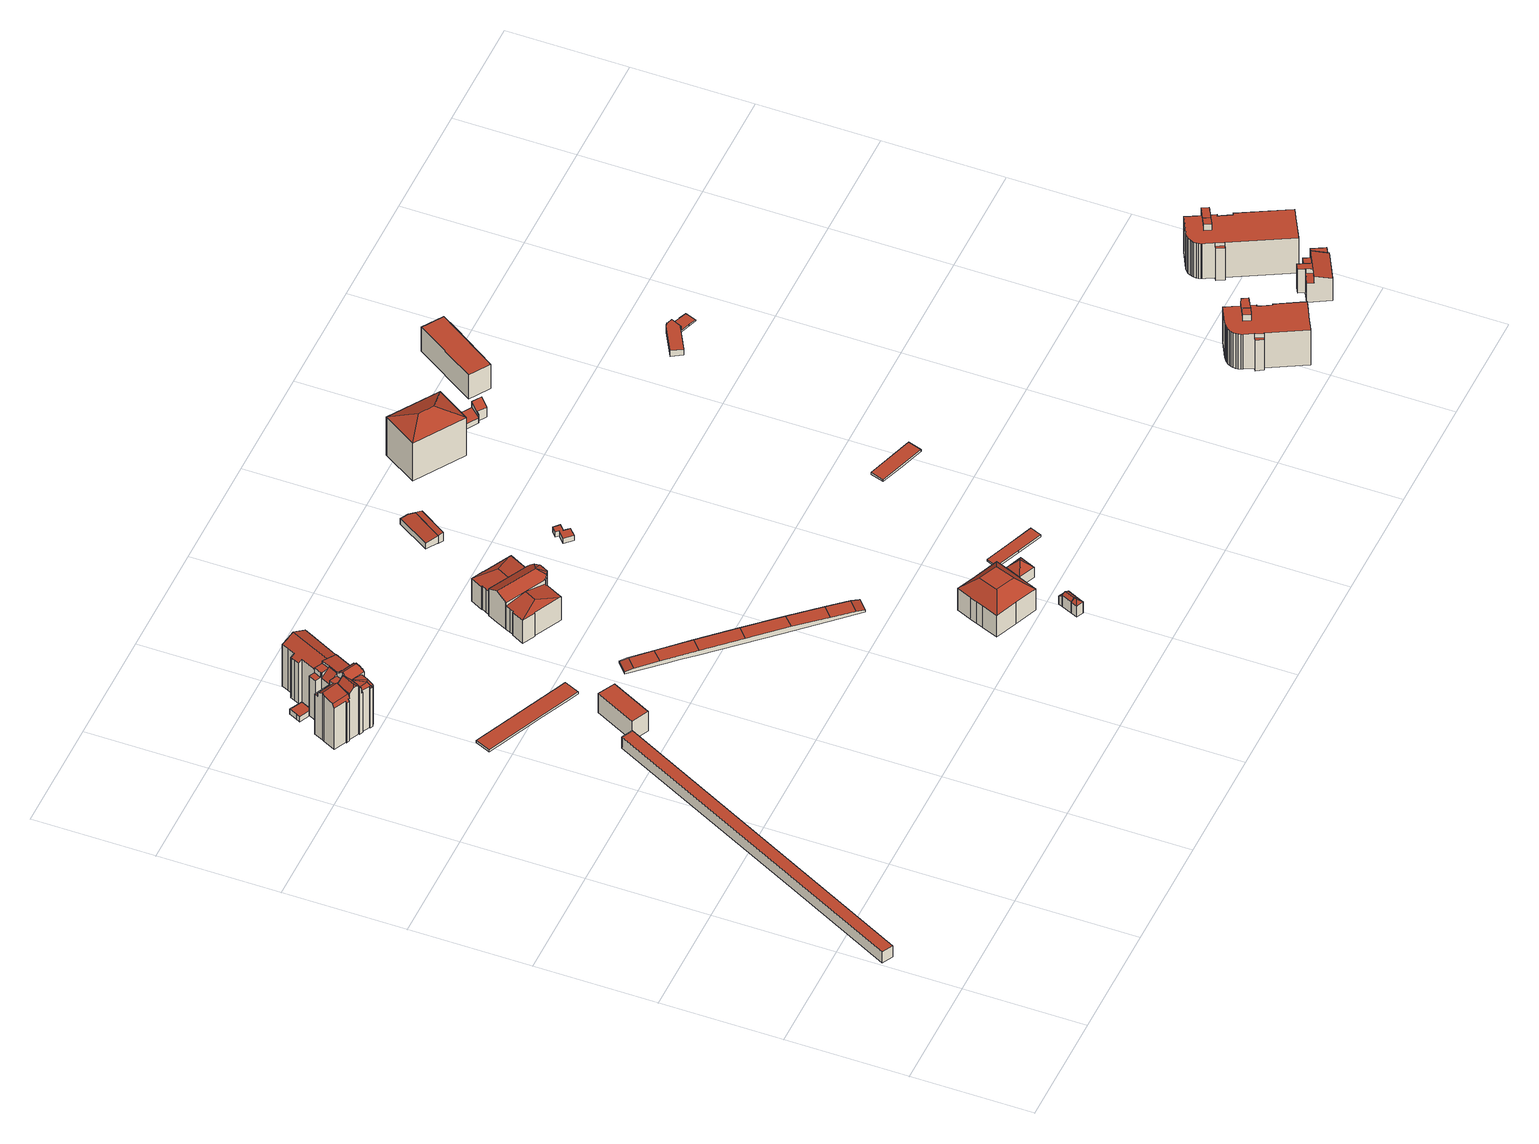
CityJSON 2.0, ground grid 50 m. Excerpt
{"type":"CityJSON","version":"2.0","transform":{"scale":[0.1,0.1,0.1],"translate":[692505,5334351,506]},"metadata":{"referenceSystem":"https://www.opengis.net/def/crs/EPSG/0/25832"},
"CityObjects":{
"building1":{"type":"Building","attributes":{"Gemeindeschluessel":"09162000","HoeheDach":"513.570","HoeheGrund":"507.870","Methode":"2000","NiedrigsteTraufeDesGebaeudes":"513.570","Geometrietyp2DReferenz":"3000","function":"53009_2050","roofType":"1000","measuredHeight":5.7},"geometry":[{"type":"MultiSurface","lod":"2","boundaries":[[[0,1,2,3,4,5]],[[2,6,7,3]],[[8,6,2,1,0]],[[5,9,8,0]],[[7,6,8,9]],[[7,9,5,4,3]]],"semantics":{"surfaces":[{"type":"GroundSurface"},{"type":"WallSurface"},{"type":"RoofSurface"}],"values":[0,1,1,1,2,1]}}]},
"building2":{"type":"Building","attributes":{"Gemeindeschluessel":"09162000","HoeheDach":"538.890","HoeheGrund":"512.851","Methode":"2000","NiedrigsteTraufeDesGebaeudes":"532.810","Geometrietyp2DReferenz":"3000","function":"31001_1000","roofType":"3100","measuredHeight":26.04,"storeysAboveGround":5},"geometry":[{"type":"MultiSurface","lod":"2","boundaries":[[[10,11,12,13]],[[14,15,16,17]],[[18,19,20,21,22,23,24,25,26,27,28,29,30,31,32,33,34,35,36,37,10,13,38,39,40,41,42,43,44,45,46,47,48,49]],[[50,51,52,53]],[[54,55,56,57]],[[58,59,60,61,62,63]],[[47,64,65,48]],[[28,27,59,58,66]],[[67,68,69,70]],[[18,71,72,19]],[[70,69,73,74]],[[28,66,75,29]],[[67,76,77,78,68]],[[35,79,80,36]],[[81,82,83,84,85,86]],[[73,87,88,82,81,74]],[[11,89,80,79,57,56,90,12]],[[82,88,91,83]],[[92,93,94,95]],[[15,96,97]],[[67,70,74,81,98,99,94,93,76]],[[100,101,65,64,102,103]],[[63,62,15]],[[48,65,101,49]],[[23,104,105,24]],[[78,106,107,108,109,110,111,96,15,68]],[[43,42,112,51,50,113]],[[86,98,81]],[[87,114,100,103]],[[115,93,116,117]],[[33,32,118,119,110,109]],[[112,120,84,121,122,123,52,51]],[[63,15,97,124]],[[37,89,11,10]],[[29,75,125,30]],[[26,25,126,61,60]],[[31,127,118,32]],[[22,21,128,14,17,129]],[[124,111,110,119]],[[33,109,108,34]],[[18,49,101,100,114,71]],[[22,129,104,23]],[[38,13,12,90,130]],[[84,83,121]],[[20,19,72,131,132,133]],[[118,127,125,75,66,58,63,124,119]],[[132,131,134]],[[50,53,135,136,113]],[[134,131,72,71,114,87,73,69]],[[36,80,89,37]],[[38,130,137,39]],[[138,116,93,92]],[[14,128,133,132,134,69,68,15]],[[55,115,117,137,130,90,56]],[[46,45,135,53,52,123]],[[44,136,135,45]],[[24,105,126,25]],[[40,39,137,117,116,138,139]],[[42,41,99,98,86,85,120,112]],[[34,108,107,140,54,57,79,35]],[[107,106,140]],[[41,40,139,95,94,99]],[[15,62,16]],[[55,77,76,93,115]],[[26,60,59,27]],[[78,77,55,54,140,106]],[[87,103,102,141,91,88]],[[61,126,105,104,129,17,16,62]],[[121,83,91,141,122]],[[97,96,111,124]],[[47,46,123,122,141,102,64]],[[92,95,139,138]],[[30,125,127,31]],[[43,113,136,44]],[[84,120,85]],[[20,133,128,21]]],"semantics":{"surfaces":[{"type":"WallSurface"},{"type":"GroundSurface"},{"type":"RoofSurface"}],"values":[0,0,1,0,0,2,0,0,0,0,0,0,0,0,2,0,2,0,0,0,2,2,2,0,0,2,0,0,0,2,0,2,2,0,0,0,0,0,0,0,0,0,0,0,0,2,2,2,2,0,0,0,2,2,0,0,0,0,0,0,2,0,2,0,0,2,2,2,0,0,0,2,0,0,0,0]}}]},
"building3":{"type":"Building","attributes":{"Gemeindeschluessel":"09162000","HoeheDach":"515.128","HoeheGrund":"512.650","Methode":"1000","NiedrigsteTraufeDesGebaeudes":"515.128","Geometrietyp2DReferenz":"3000","function":"31001_2000","roofType":"1000","measuredHeight":2.48},"geometry":[{"type":"MultiSurface","lod":"2","boundaries":[[[142,143,144,145]],[[146,147,148,142,145,149]],[[147,150,151,148]],[[145,144,152,149]],[[149,152,153,146]],[[146,153,150,147]],[[148,151,143,142]],[[152,144,143,151,150,153]]],"semantics":{"surfaces":[{"type":"WallSurface"},{"type":"GroundSurface"},{"type":"RoofSurface"}],"values":[0,1,0,0,0,0,0,2]}}]},
"building4":{"type":"Building","attributes":{"Gemeindeschluessel":"09162000","HoeheDach":"513.390","HoeheGrund":"512.390","Methode":"2000","NiedrigsteTraufeDesGebaeudes":"513.390","Geometrietyp2DReferenz":"3000","function":"53001_1800","roofType":"1000","measuredHeight":1},"geometry":[{"type":"MultiSurface","lod":"2","boundaries":[[[154,155,156,157,158,159,160]],[[156,155,161,162]],[[154,163,161,155]],[[164,163,154,160]],[[161,163,164,165,166,167,162]],[[156,162,167,166,165,164,160,159,158,157]]],"semantics":{"surfaces":[{"type":"WallSurface"},{"type":"RoofSurface"},{"type":"GroundSurface"}],"values":[0,0,1,0,0,2]}}]},
"building5":{"type":"Building","attributes":{"Gemeindeschluessel":"09162000","HoeheDach":"536.780","HoeheGrund":"512.820","Methode":"2000","NiedrigsteTraufeDesGebaeudes":"533.377","Geometrietyp2DReferenz":"3000","function":"31001_1000","roofType":"3100","measuredHeight":23.96,"storeysAboveGround":7},"geometry":[{"type":"MultiSurface","lod":"2","boundaries":[[[168,169,170,171]],[[172,173,174,175,176]],[[177,178,179,180,181,182]],[[182,181,183,184]],[[185,186,169,168]],[[187,188,189,190,191,192]],[[193,175,174,194]],[[195,196,179,178]],[[194,174,173,197]],[[176,175,170,169,186,188,187,192,183,181,180,179,196]],[[197,173,172,198]],[[184,183,192,191]],[[189,188,186,185]],[[171,170,175,193]],[[199,198,172,176,196,195]],[[197,198,199,195,178,177,182,184,191,190,189,185,168,171,193,194]]],"semantics":{"surfaces":[{"type":"WallSurface"},{"type":"RoofSurface"},{"type":"GroundSurface"}],"values":[0,1,0,0,0,0,0,0,0,1,0,0,0,0,0,2]}}]},
"building6":{"type":"Building","attributes":{"Gemeindeschluessel":"09162000","HoeheDach":"517.031","HoeheGrund":"507.190","Methode":"1000","NiedrigsteTraufeDesGebaeudes":"517.031","Geometrietyp2DReferenz":"3000","function":"31001_2523","roofType":"1000","measuredHeight":9.84,"storeysAboveGround":1},"geometry":[{"type":"MultiSurface","lod":"2","boundaries":[[[200,201,202,203]],[[203,204,205,200]],[[202,206,204,203]],[[204,206,207,205]],[[200,205,207,201]],[[201,207,206,202]]],"semantics":{"surfaces":[{"type":"GroundSurface"},{"type":"WallSurface"},{"type":"RoofSurface"}],"values":[0,1,1,2,1,1]}}]},
"building7":{"type":"Building","attributes":{"Gemeindeschluessel":"09162000","HoeheDach":"513.540","HoeheGrund":"511.147","Methode":"2000","NiedrigsteTraufeDesGebaeudes":"512.147","Geometrietyp2DReferenz":"3000","function":"53001_1800","roofType":"3900","measuredHeight":2.39},"geometry":[{"type":"MultiSurface","lod":"2","boundaries":[[[208,209,210,211,212,213,214,215,216,217,218,219,220,221,222,223]],[[224,214,213,225]],[[226,211,210,227]],[[225,213,212,228]],[[229,230,231,232,233,234,209,208,223,222,221,220,219,235]],[[236,218,217,237]],[[238,215,214,224]],[[219,218,236,235]],[[239,216,215,238]],[[237,217,216,239]],[[228,212,211,226]],[[234,227,210,209]],[[229,235,236,237,239,238,224,225,228,226,227,234,233,232,231,230]]],"semantics":{"surfaces":[{"type":"WallSurface"},{"type":"RoofSurface"},{"type":"GroundSurface"}],"values":[0,1,1,1,2,1,1,0,1,1,1,0,0]}}]},
"building8":{"type":"Building","attributes":{"name":"Alpines Museum des Deutschen Alpenvereins","Gemeindeschluessel":"09162000","HoeheDach":"528.552","HoeheGrund":"512.370","Methode":"2000","NiedrigsteTraufeDesGebaeudes":"524.114","Geometrietyp2DReferenz":"3000","function":"31001_9998","roofType":"9999","measuredHeight":16.18,"storeysAboveGround":3},"geometry":[{"type":"MultiSurface","lod":"2","boundaries":[[[240,241,242,243,244,245,246]],[[247,248,249,250,251]],[[252,242,241]],[[253,254,255,256]],[[257,258,259,260,261,262,263]],[[264,265,266,267,268]],[[268,269,270,263,262,271,272,273,274,275]],[[244,243,276,277]],[[278,279,280,281,282]],[[257,263,270,283]],[[284,285,252]],[[286,287,288,289]],[[280,290,284,252,281]],[[258,257,283,291,292,293,294,295,296,253,256,297,298,299,300,301,302,286,289,246,245,244,277,303,304,305,306,307,308,309,310,311,312,313,259]],[[308,314,315,309]],[[281,252,241,240,288,287,282]],[[271,247,251,315,314,316,317]],[[248,260,259,313,312,249]],[[309,315,251,310]],[[307,316,314,308]],[[304,274,273,305]],[[298,297,256,255,285,284,290]],[[282,287,286,302]],[[250,311,310,251]],[[301,278,282,302]],[[318,264,268]],[[271,262,261]],[[267,269,268]],[[261,260,248,247,271]],[[253,296,295,294,265,264,318,254]],[[243,242,252,285,255,254,318,268,275,276]],[[317,272,271]],[[299,298,290,280,279,300]],[[300,279,278,301]],[[276,275,274,304,303,277]],[[267,266,293,292,291,283,270,269]],[[273,272,317,316,307,306,305]],[[311,250,249,312]],[[289,288,240,246]],[[293,266,265,294]]],"semantics":{"surfaces":[{"type":"WallSurface"},{"type":"RoofSurface"},{"type":"GroundSurface"}],"values":[0,1,0,0,0,1,1,0,1,0,0,0,1,2,0,1,1,0,0,0,0,0,0,0,0,1,0,1,1,0,1,0,0,0,0,0,0,0,0,0]}}]},
"building9":{"type":"Building","attributes":{"Gemeindeschluessel":"09162000","HoeheDach":"528.010","HoeheGrund":"511.620","Methode":"2000","NiedrigsteTraufeDesGebaeudes":"522.436","Geometrietyp2DReferenz":"3000","function":"31001_1000","roofType":"3400","measuredHeight":16.39,"storeysAboveGround":2},"geometry":[{"type":"MultiSurface","lod":"2","boundaries":[[[319,320,321,322,323,324]],[[325,320,319,326]],[[327,328,329,330]],[[330,329,331,332]],[[333,334,335,336]],[[337,338,328,327]],[[336,335,339,340]],[[337,327,330,332,341,333,336,340,342,343,344,345]],[[342,346,324,343]],[[341,347,334,333]],[[344,323,322,345]],[[343,324,323,344]],[[326,319,324,346,339,335,334]],[[337,345,322,321,338]],[[331,329,328,338,321,320,325]],[[347,331,325,326,334]],[[332,331,347,341]],[[340,339,346,342]]],"semantics":{"surfaces":[{"type":"RoofSurface"},{"type":"WallSurface"},{"type":"GroundSurface"}],"values":[0,0,1,1,1,1,1,2,1,1,1,1,0,1,0,0,1,1]}}]},
"building10":{"type":"Building","attributes":{"Gemeindeschluessel":"09162000","HoeheDach":"516.456","HoeheGrund":"509.718","Methode":"1000","NiedrigsteTraufeDesGebaeudes":"515.285","Geometrietyp2DReferenz":"3000","function":"51009_1610","roofType":"3200","measuredHeight":6.74},"geometry":[{"type":"MultiSurface","lod":"2","boundaries":[[[348,349,350,351]],[[351,352,353]],[[349,354,355,356,350]],[[351,350,356,352]],[[348,357,354,349]],[[348,351,353,357]],[[357,353,355,354]],[[352,356,355,353]]],"semantics":{"surfaces":[{"type":"WallSurface"},{"type":"RoofSurface"},{"type":"GroundSurface"}],"values":[0,1,0,1,2,0,0,1]}}]},
"building11":{"type":"Building","attributes":{"Gemeindeschluessel":"09162000","HoeheDach":"516.400","HoeheGrund":"509.718","Methode":"2000","NiedrigsteTraufeDesGebaeudes":"515.287","Geometrietyp2DReferenz":"3000","function":"31001_2000","roofType":"3100","measuredHeight":6.68},"geometry":[{"type":"MultiSurface","lod":"2","boundaries":[[[358,359,360,361,362]],[[354,349,350,360,359]],[[363,364,350,349]],[[350,364,365,361,360]],[[354,366,367,368,363,349]],[[368,367,362,361,365]],[[358,366,354,359]],[[362,367,366,358]],[[368,365,364,363]]],"semantics":{"surfaces":[{"type":"RoofSurface"},{"type":"WallSurface"},{"type":"GroundSurface"}],"values":[0,1,1,0,2,1,1,1,1]}}]},
"building12":{"type":"Building","attributes":{"Gemeindeschluessel":"09162000","HoeheDach":"514.879","HoeheGrund":"509.839","Methode":"2000","NiedrigsteTraufeDesGebaeudes":"513.810","Geometrietyp2DReferenz":"3000","function":"51009_1610","roofType":"2100","measuredHeight":5.04},"geometry":[{"type":"MultiSurface","lod":"2","boundaries":[[[369,370,371,372]],[[372,373,374,369]],[[373,375,376,374]],[[374,376,370,369]],[[372,371,375,373]],[[370,376,375,371]]],"semantics":{"surfaces":[{"type":"WallSurface"},{"type":"GroundSurface"},{"type":"RoofSurface"}],"values":[0,1,0,0,0,2]}}]},
"building13":{"type":"Building","attributes":{"Gemeindeschluessel":"09162000","HoeheDach":"515.549","HoeheGrund":"511.940","Methode":"1000","NiedrigsteTraufeDesGebaeudes":"514.684","Geometrietyp2DReferenz":"3000","function":"51009_1610","roofType":"1000","measuredHeight":3.61},"geometry":[{"type":"MultiSurface","lod":"2","boundaries":[[[377,378,379,380]],[[381,382,383,384]],[[381,385,386,382]],[[386,385,378,377]],[[381,384,379,378,385]],[[383,380,379,384]],[[382,386,377,380,383]]],"semantics":{"surfaces":[{"type":"WallSurface"},{"type":"GroundSurface"},{"type":"RoofSurface"}],"values":[0,0,0,0,1,0,2]}}]},
"building14":{"type":"Building","attributes":{"Gemeindeschluessel":"09162000","HoeheDach":"515.879","HoeheGrund":"511.540","Methode":"1000","NiedrigsteTraufeDesGebaeudes":"515.518","Geometrietyp2DReferenz":"3000","function":"51009_1610","roofType":"1000","measuredHeight":4.34},"geometry":[{"type":"MultiSurface","lod":"2","boundaries":[[[387,388,389,390]],[[391,392,387,390]],[[390,389,382,391]],[[389,388,386,382]],[[391,382,386,392]],[[392,386,388,387]]],"semantics":{"surfaces":[{"type":"WallSurface"},{"type":"GroundSurface"},{"type":"RoofSurface"}],"values":[0,1,0,2,0,0]}}]},
"building15":{"type":"Building","attributes":{"Gemeindeschluessel":"09162000","HoeheDach":"518.399","HoeheGrund":"509.465","Methode":"1000","NiedrigsteTraufeDesGebaeudes":"514.620","Geometrietyp2DReferenz":"3000","function":"31001_2000","roofType":"4000","measuredHeight":8.93},"geometry":[{"type":"MultiSurface","lod":"2","boundaries":[[[393,394,395]],[[396,393,395]],[[397,394,398,399]],[[400,395,394,397]],[[401,402,403,396,395,400]],[[399,398,403,402]],[[393,398,394]],[[402,401,400,397,399]],[[396,403,398,393]]],"semantics":{"surfaces":[{"type":"RoofSurface"},{"type":"WallSurface"},{"type":"GroundSurface"}],"values":[0,0,1,1,1,1,0,2,0]}}]},
"building16":{"type":"Building","attributes":{"Gemeindeschluessel":"09162000","HoeheDach":"513.280","HoeheGrund":"510.834","Methode":"2000","NiedrigsteTraufeDesGebaeudes":"513.280","Geometrietyp2DReferenz":"3000","function":"31001_2000","roofType":"1000","measuredHeight":2.45},"geometry":[{"type":"MultiSurface","lod":"2","boundaries":[[[404,405,406,407]],[[408,409,410,411]],[[412,413,409,408]],[[414,415,416,417]],[[418,419,415,414]],[[416,415,419,406,405,410,409,413]],[[407,406,419,418]],[[417,416,413,412]],[[411,410,405,404]],[[412,408,411,404,407,418,414,417]]],"semantics":{"surfaces":[{"type":"WallSurface"},{"type":"RoofSurface"},{"type":"GroundSurface"}],"values":[0,0,0,0,0,1,0,0,0,2]}}]},
"building17":{"type":"Building","attributes":{"Gemeindeschluessel":"09162000","HoeheDach":"511.454","HoeheGrund":"507.345","Methode":"1000","NiedrigsteTraufeDesGebaeudes":"511.454","Geometrietyp2DReferenz":"3000","function":"53001_1800","roofType":"1000","measuredHeight":4.11},"geometry":[{"type":"MultiSurface","lod":"2","boundaries":[[[420,421,422,423,424,425]],[[426,420,425,427]],[[427,428,429,430,431,426]],[[427,425,424,428]],[[429,423,422,430]],[[431,421,420,426]],[[428,424,423,429]],[[430,422,421,431]]],"semantics":{"surfaces":[{"type":"RoofSurface"},{"type":"WallSurface"},{"type":"GroundSurface"}],"values":[0,1,2,1,1,1,1,1]}}]},
"building18":{"type":"Building","attributes":{"Gemeindeschluessel":"09162000","HoeheDach":"533.477","HoeheGrund":"510.080","Methode":"1000","NiedrigsteTraufeDesGebaeudes":"529.467","Geometrietyp2DReferenz":"3000","function":"31001_9998","roofType":"3200","measuredHeight":23.4,"storeysAboveGround":3},"geometry":[{"type":"MultiSurface","lod":"2","boundaries":[[[432,433,434,435]],[[436,437,438,439]],[[439,438,440,441]],[[442,443,444,445,446,447]],[[444,443,442,448,436,439,441,449,450]],[[450,434,445,444]],[[446,445,434,433]],[[435,434,450,449,441,440]],[[442,447,451,448]],[[447,446,433,432,451]],[[432,435,440,438,437,451]],[[448,451,437,436]]],"semantics":{"surfaces":[{"type":"RoofSurface"},{"type":"WallSurface"},{"type":"GroundSurface"}],"values":[0,1,1,1,2,1,0,1,1,0,0,1]}}]},
"building19":{"type":"Building","attributes":{"Gemeindeschluessel":"09162000","HoeheDach":"511.180","HoeheGrund":"510.180","Methode":"2000","NiedrigsteTraufeDesGebaeudes":"511.180","Geometrietyp2DReferenz":"3000","function":"53001_1800","roofType":"1000","measuredHeight":1},"geometry":[{"type":"MultiSurface","lod":"2","boundaries":[[[452,453,454,455,456,457,458,459,460,461]],[[452,462,463,453]],[[457,464,465,458]],[[465,464,463,462]],[[463,464,457,456,455,454,453]],[[465,462,452,461,460,459,458]]],"semantics":{"surfaces":[{"type":"GroundSurface"},{"type":"WallSurface"},{"type":"RoofSurface"}],"values":[0,1,1,2,1,1]}}]},
"building20":{"type":"Building","attributes":{"Gemeindeschluessel":"09162000","HoeheDach":"517.655","HoeheGrund":"509.970","Methode":"2000","NiedrigsteTraufeDesGebaeudes":"512.763","Geometrietyp2DReferenz":"3000","function":"31001_9998","roofType":"2100","measuredHeight":7.68},"geometry":[{"type":"MultiSurface","lod":"2","boundaries":[[[466,467,468,469]],[[470,471,472,473,474]],[[466,474,473,467]],[[475,476,477,478,479,480,481]],[[476,470,474,477]],[[481,472,471,475]],[[475,471,470,476]],[[467,473,472,481,480,479,468]],[[478,469,468,479]],[[477,474,466,469,478]]],"semantics":{"surfaces":[{"type":"RoofSurface"},{"type":"WallSurface"},{"type":"GroundSurface"}],"values":[0,0,1,2,1,1,1,1,1,1]}}]},
"building21":{"type":"Building","attributes":{"Gemeindeschluessel":"09162000","HoeheDach":"522.130","HoeheGrund":"509.750","Methode":"1000","NiedrigsteTraufeDesGebaeudes":"522.130","Geometrietyp2DReferenz":"3000","function":"31001_9998","roofType":"1000","measuredHeight":12.38},"geometry":[{"type":"MultiSurface","lod":"2","boundaries":[[[482,483,484,485,486,487]],[[483,482,488,489,490,484]],[[488,482,487,491,492,489]],[[492,493,490,489]],[[485,484,490,493]],[[491,487,486,485,493,492]]],"semantics":{"surfaces":[{"type":"WallSurface"},{"type":"GroundSurface"},{"type":"RoofSurface"}],"values":[0,1,0,0,0,2]}}]},
"building22":{"type":"Building","attributes":{"Gemeindeschluessel":"09162000","HoeheDach":"547.720","HoeheGrund":"526.790","Methode":"2000","NiedrigsteTraufeDesGebaeudes":"542.410","Geometrietyp2DReferenz":"3000","function":"31001_9998","roofType":"1000","measuredHeight":20.93,"storeysAboveGround":6},"geometry":[{"type":"MultiSurface","lod":"2","boundaries":[[[494,495,496,497]],[[498,496,495,499]],[[500,501,502,503]],[[499,495,494,504,505,506,507]],[[508,509,510,511]],[[503,502,512,513]],[[514,515,516,517]],[[518,519,520,521]],[[513,512,522,523]],[[521,520,524,525]],[[526,527,528,525,524,529,530,531]],[[517,516,532,533]],[[534,535,536,537,538,539,540]],[[510,509,541,542,543,538,537,544,531,530,529,524,520,519,545,546,547,548,549,550,507,506,505,551,552,553,522,512,502,501,532,516,515]],[[540,539,554,555]],[[556,542,541,557]],[[534,540,555,558]],[[550,549,548,559,497,496,498]],[[559,548,547,560,561,562,563]],[[560,547,546,564]],[[555,554,543,542,556,565,558]],[[566,526,531,544,537,536]],[[523,522,553,567]],[[553,552,551,568,569,567]],[[539,538,543,554]],[[550,498,499,507]],[[570,571,572,573]],[[497,559,563,574,575,571,570,504,494]],[[511,510,515,514]],[[528,527,526,566,536,535,534,558,565,556,557,508,511,514,517,533,500,503,513,523,567,569,568,576,573,572,577,578,562,561,560,564,579,518,521,525]],[[505,504,570,573,576,568,551]],[[572,571,575,577]],[[557,541,509,508]],[[562,578,577,575,574,563]],[[533,532,501,500]],[[545,519,518,579,564,546]]],"semantics":{"surfaces":[{"type":"WallSurface"},{"type":"RoofSurface"},{"type":"GroundSurface"}],"values":[0,1,0,0,0,0,0,0,0,0,0,0,0,1,1,0,0,0,0,0,0,0,0,0,0,0,0,1,0,2,0,0,0,0,0,0]}}]},
"building23":{"type":"Building","attributes":{"Gemeindeschluessel":"09162000","HoeheDach":"509.630","HoeheGrund":"506.590","Methode":"2000","NiedrigsteTraufeDesGebaeudes":"507.290","Geometrietyp2DReferenz":"3000","function":"53009_2050","roofType":"1000","measuredHeight":3.04},"geometry":[{"type":"MultiSurface","lod":"2","boundaries":[[[580,581,582,583]],[[583,582,584,585]],[[586,587,588,589]],[[590,591,588,587,592,584,582,581,593]],[[585,584,592,594]],[[595,596,597,598]],[[599,591,590,600]],[[601,602,603,604]],[[598,597,589,588,591,599]],[[605,606,596,595]],[[604,603,606,605]],[[597,596,606,603,602,586,589]],[[594,592,587,586,602,601]],[[600,590,593,607]],[[594,601,604,605,595,598,599,600,607,580,583,585]],[[607,593,581,580]]],"semantics":{"surfaces":[{"type":"WallSurface"},{"type":"RoofSurface"},{"type":"GroundSurface"}],"values":[0,0,0,1,0,0,0,0,0,0,0,1,0,0,2,0]}}]},
"building24":{"type":"Building","attributes":{"Gemeindeschluessel":"09162000","HoeheDach":"540.180","HoeheGrund":"527.061","Methode":"2000","NiedrigsteTraufeDesGebaeudes":"536.834","Geometrietyp2DReferenz":"3000","function":"31001_9998","roofType":"2100","measuredHeight":13.12,"storeysAboveGround":4},"geometry":[{"type":"MultiSurface","lod":"2","boundaries":[[[608,609,610,611]],[[612,613,614,615,616,617,618,619]],[[620,621,616,615]],[[622,623,617,616,621,624,625]],[[618,617,623,626]],[[627,624,621,628]],[[629,630,631,632]],[[612,631,630,610,609,613]],[[633,629,632,634,635,636,627,628,637,638,639,640]],[[619,618,626,641]],[[634,632,631,612,619,641]],[[638,637,642,614,613,609]],[[639,638,609,608,643]],[[635,622,625,636]],[[615,614,642,620]],[[633,610,630,629]],[[611,644,643,608]],[[636,625,624,627]],[[639,643,644,640]],[[633,640,644,611,610]],[[635,634,641,626,623,622]],[[637,628,621,620,642]]],"semantics":{"surfaces":[{"type":"WallSurface"},{"type":"RoofSurface"},{"type":"GroundSurface"}],"values":[0,0,0,1,0,0,0,1,2,1,0,0,0,0,1,0,1,0,0,0,0,0]}}]},
"building25":{"type":"Building","attributes":{"Gemeindeschluessel":"09162000","HoeheDach":"547.470","HoeheGrund":"526.520","Methode":"2000","NiedrigsteTraufeDesGebaeudes":"542.770","Geometrietyp2DReferenz":"3000","function":"31001_9998","roofType":"1000","measuredHeight":20.95,"storeysAboveGround":6},"geometry":[{"type":"MultiSurface","lod":"2","boundaries":[[[645,646,647,648,649,650]],[[651,652,653,654]],[[655,656,657,658]],[[659,660,661,662]],[[663,664,665,650,666,667,668]],[[669,670,671,672,673,674,675,676,677,678,679,680,681,682,683,684,685,686,687,651,654,688,689,690,691,692,647,646,645,655,658,693,694,695,696]],[[666,650,649,648,697,698,699,700]],[[701,699,690,689,702]],[[700,703,667,666]],[[665,656,655,645,650]],[[683,704,705,684]],[[674,706,707,675]],[[699,698,697,692,691,690]],[[707,662,661,708,677,676,675]],[[671,670,669,696,709,710,711,712]],[[686,713,714,687]],[[715,716,694,693,658,657]],[[663,668,717,718]],[[717,703,700,699,701,719,718]],[[685,720,713,686]],[[706,659,662,707]],[[721,722,723,724,725,708,661,660,726,712,711,710,709,727,716,715,657,656,665,664,663,718,719,701,702,728,653,652,714,713,720,705,704]],[[694,716,727,695]],[[680,723,722,681]],[[679,678,677,708,725,724,723,680]],[[684,705,720,685]],[[695,727,709,696]],[[674,673,660,659,706]],[[687,714,652,651]],[[654,653,728,688]],[[668,667,703,717]],[[672,671,712,726,660,673]],[[688,728,702,689]],[[681,722,721,682]],[[682,721,704,683]],[[692,697,648,647]]],"semantics":{"surfaces":[{"type":"WallSurface"},{"type":"GroundSurface"},{"type":"RoofSurface"}],"values":[0,0,0,0,0,1,2,0,0,0,0,0,0,0,0,0,0,0,0,0,2,2,0,0,0,0,0,0,0,0,2,0,0,0,0,0]}}]}
},
"vertices":[
[1,318,19],[228,762,19],[675,1637,19],[720,1614,19],[272,739,19],[45,295,19],[675,1637,76],[720,1614,76],[1,318,76],[45,295,76],
[263,2564,69],[263,2564,280],[212,2588,279],[212,2588,69],[410,2552,302],[353,2578,303],[399,2557,297],[410,2552,271],[437,2605,69],[433,2606,69],[412,2563,69],[415,2561,69],[408,2546,69],[404,2548,69],[392,2524,69],[395,2522,69],[389,2507,69],[381,2509,69],[379,2504,69],[368,2510,69],[370,2514,69],[337,2531,69],[335,2527,69],[322,2533,69],[323,2538,69],[276,2559,69],[274,2555,69],[262,2560,69],[237,2638,69],[242,2647,69],[261,2686,69],[331,2655,69],[352,2698,69],[327,2710,69],[342,2742,69],[353,2737,69],[369,2729,69],[468,2681,69],[439,2620,69],[443,2617,69],[350,2699,272],[350,2699,296],[365,2731,296],[365,2731,272],[282,2556,302],[297,2589,302],[285,2563,297],[282,2556,281],[379,2504,269],[381,2509,275],[389,2507,268],[390,2510,272],[385,2527,297],[372,2523,297],[468,2681,279],[439,2620,279],[379,2504,268],[346,2603,291],[346,2603,319],[351,2613,329],[351,2613,291],[437,2605,304],[433,2606,305],[364,2641,302],[364,2641,291],[368,2510,271],[312,2619,291],[312,2619,302],[336,2607,329],[276,2559,281],[274,2555,272],[352,2646,291],[364,2641,303],[384,2681,303],[377,2685,296],[351,2697,270],[331,2656,270],[395,2626,302],[364,2641,308],[262,2560,272],[215,2595,297],[384,2681,308],[322,2639,272],[322,2639,291],[329,2655,291],[329,2655,272],[341,2553,302],[341,2553,299],[331,2656,291],[331,2655,291],[438,2606,269],[443,2617,270],[460,2685,297],[425,2612,297],[404,2548,280],[392,2524,280],[310,2552,329],[314,2542,321],[323,2538,311],[322,2533,310],[329,2529,302],[334,2540,302],[352,2698,296],[327,2710,272],[438,2606,302],[312,2619,309],[254,2671,291],[243,2650,309],[335,2527,273],[329,2529,273],[351,2697,296],[384,2681,296],[399,2714,296],[369,2729,296],[334,2540,297],[370,2514,279],[395,2522,274],[337,2531,282],[415,2561,312],[408,2546,271],[237,2638,306],[426,2591,319],[416,2571,319],[412,2563,312],[411,2585,329],[353,2737,272],[342,2742,272],[242,2647,308],[254,2671,272],[261,2686,272],[299,2548,321],[399,2714,308],
[377,2786,66],[377,2786,91],[353,2737,91],[353,2737,66],[300,2763,66],[309,2781,66],[325,2812,66],[342,2742,66],[309,2781,91],[325,2812,91],[342,2742,91],[300,2763,91],
[833,1877,74],[425,2060,74],[425,2060,64],[463,2043,64],[673,1949,64],[798,1892,64],[833,1877,64],[453,2124,74],[453,2124,64],[861,1940,74],[861,1940,64],[827,1956,64],[701,2012,64],[492,2107,64],
[448,2894,68],[448,2894,281],[472,2883,294],[472,2883,68],[468,2681,281],[539,2823,281],[550,2845,281],[499,2871,308],[417,2705,308],[398,2797,68],[401,2796,68],[401,2796,282],[398,2797,281],[385,2803,274],[385,2803,68],[394,2822,274],[394,2822,68],[435,2867,68],[435,2867,282],[417,2835,281],[419,2835,282],[419,2835,68],[417,2835,68],[403,2841,68],[403,2841,274],[499,2871,68],[550,2845,68],[369,2729,68],[369,2729,283],[539,2823,68],[468,2681,68],[417,2705,68],
[733,1621,12],[820,1792,12],[890,1756,12],[803,1585,12],[803,1585,110],[733,1621,110],[890,1756,110],[820,1792,110],
[1161,1689,51],[1053,1806,51],[1053,1806,61],[1077,1780,67],[1146,1705,71],[1251,1593,74],[1373,1461,75],[1496,1330,74],[1600,1218,71],[1670,1143,67],[1694,1117,61],[1694,1117,51],[1623,1193,51],[1475,1352,51],[1245,1599,51],[1200,1648,51],[1329,1421,75],[1207,1552,74],[1033,1739,67],[1009,1765,61],[1103,1664,71],[1579,1152,51],[1431,1311,51],[1201,1558,51],[1156,1607,51],[1117,1648,51],[1009,1765,51],[1650,1076,51],[1650,1076,61],[1626,1102,67],[1452,1289,74],[1556,1177,71],
[1037,2236,182],[1045,2252,182],[1045,2252,199],[1046,2254,200],[1046,2254,64],[1045,2252,64],[1037,2236,64],[1197,2348,199],[1293,2341,182],[1181,2399,182],[1182,2401,181],[1132,2427,181],[1127,2210,199],[1220,2166,64],[1220,2166,201],[1212,2170,201],[1212,2170,64],[1255,2254,64],[1255,2255,64],[1298,2339,64],[1298,2339,181],[1255,2255,181],[1255,2255,199],[1255,2254,200],[1253,2176,202],[1257,2178,200],[1275,2212,200],[1274,2216,201],[1229,2213,226],[1268,2234,206],[1262,2249,200],[1172,2298,199],[1090,2340,199],[1090,2339,200],[1087,2340,199],[1065,2297,226],[1044,2255,200],[1044,2255,64],[1050,2142,181],[1051,2144,183],[1162,2088,183],[1102,2161,199],[999,2168,181],[1262,2249,64],[1210,2167,181],[1210,2167,199],[1025,2219,64],[1025,2219,181],[1028,2218,182],[1028,2218,64],[1168,2085,181],[1268,2234,64],[1274,2216,64],[1275,2212,64],[1257,2178,64],[1253,2176,64],[1234,2170,64],[1210,2167,64],[1168,2085,64],[1162,2088,64],[1051,2144,64],[1050,2142,64],[999,2168,64],[1065,2297,64],[1087,2340,64],[1090,2339,64],[1090,2340,64],[1099,2357,64],[1108,2375,64],[1105,2376,64],[1132,2427,64],[1182,2401,64],[1181,2399,64],[1293,2341,64],[1108,2375,182],[1105,2376,181],[1099,2357,182],[1090,2340,182],[1234,2170,206],
[1819,691,220],[1899,657,220],[1974,689,165],[1974,689,164],[1876,729,165],[1787,766,165],[1866,576,220],[1785,610,220],[1936,595,56],[1936,595,165],[1927,575,165],[1927,575,56],[1897,501,165],[1897,501,56],[1710,579,56],[1710,579,164],[1738,645,165],[1738,645,56],[1943,611,56],[1943,611,165],[1749,674,165],[1749,674,56],[1801,541,56],[1762,705,56],[1787,766,56],[1876,729,56],[1974,689,56],[1762,705,165],[1801,541,165],
[1968,343,37],[1980,370,37],[1980,370,93],[1968,343,93],[1960,364,105],[1939,355,93],[1950,383,37],[1950,383,93],[1965,377,105],[1939,355,37],
[1969,427,93],[1950,383,94],[1965,377,104],[1984,420,104],[1969,426,93],[2000,414,37],[2000,414,93],[1999,414,94],[1969,427,37],[1969,426,37],[1999,414,37],
[1999,414,38],[1999,414,89],[1969,426,89],[1969,426,38],[1976,443,38],[2006,430,38],[1976,443,78],[2006,430,78],
[1438,2808,92],[1438,2808,59],[1409,2827,59],[1409,2827,87],[1373,2660,59],[1373,2660,95],[1324,2691,87],[1324,2691,59],[1453,2785,59],[1453,2785,95],
[1467,2764,55],[1467,2764,99],[1392,2648,99],[1392,2648,55],[1373,2660,55],[1453,2785,55],
[2053,628,124],[2034,675,87],[2006,610,87],[2072,581,87],[2034,675,35],[2101,646,87],[2101,646,35],[2006,610,35],[2072,581,35],[2073,581,35],[2073,581,86],
[1599,2300,48],[1599,2300,73],[1620,2279,73],[1620,2279,48],[1589,2269,48],[1589,2269,73],[1578,2280,73],[1578,2280,48],[1558,2240,48],[1558,2240,73],[1617,2237,48],[1617,2237,73],[1588,2209,73],[1588,2209,48],[1598,2257,48],[1598,2257,73],
[2159,682,55],[2270,638,55],[2289,685,55],[2178,729,55],[2076,769,55],[2057,723,55],[2159,682,45],[2057,723,45],[2076,769,45],[2178,729,45],[2289,685,45],[2270,638,45],
[1768,2905,275],[1827,2867,275],[1943,2892,235],[1743,3022,235],[1654,2883,41],[1654,2883,235],[1739,3017,235],[1739,3017,41],[1742,3022,235],[1742,3022,41],[1852,2750,41],[1853,2751,41],[1938,2884,41],[1938,2884,235],[1853,2751,235],[1852,2750,235],[1652,2880,41],[1743,3022,41],[1943,2892,41],[1652,2880,235],
[2317,1284,42],[2335,1341,42],[2393,1322,42],[2437,1307,42],[2484,1292,42],[2536,1275,42],[2517,1218,42],[2465,1235,42],[2418,1250,42],[2374,1265,42],[2317,1284,52],[2335,1341,52],[2536,1275,52],[2517,1218,52],
[2028,2775,68],[2051,2811,87],[1984,2854,87],[1961,2818,68],[2034,2783,91],[2069,2760,90],[2088,2787,117],[2051,2811,117],[2028,2775,83],[2069,2760,40],[2034,2783,40],[2028,2775,40],[1961,2818,40],[1984,2854,40],[2051,2811,40],[2088,2787,40],
[2216,2805,38],[2342,2998,38],[2383,3062,38],[2383,3062,161],[2342,2998,161],[2216,2805,161],[2161,2839,38],[2133,2857,38],[2299,3116,38],[2161,2839,161],[2133,2857,161],[2299,3116,161],
[3313,274,409],[3313,274,417],[3328,246,417],[3328,246,409],[3296,229,417],[3281,257,417],[3216,284,208],[3216,284,386],[3221,292,386],[3221,292,208],[3352,295,409],[3352,295,386],[3313,274,386],[3281,257,386],[3213,237,208],[3213,237,386],[3211,247,386],[3211,247,208],[3227,299,386],[3227,299,208],[3210,256,208],[3210,256,386],[3210,266,386],[3210,266,208],[3401,188,208],[3401,188,386],[3407,191,386],[3407,191,208],[3234,306,386],[3234,306,208],[3467,79,386],[3467,79,208],[3334,8,208],[3396,42,208],[3428,58,208],[3428,58,386],[3396,42,386],[3334,8,386],[3212,275,386],[3212,275,208],[3242,155,208],[3252,160,208],[3253,161,208],[3253,161,386],[3252,160,386],[3252,160,364],[3242,155,364],[3217,228,386],[3237,191,386],[3236,190,386],[3253,160,386],[3380,227,386],[3373,240,386],[3379,243,386],[3367,267,386],[3328,246,386],[3296,229,386],[3321,353,386],[3250,316,386],[3242,311,386],[3236,190,364],[3226,185,364],[3237,191,208],[3217,228,208],[3226,185,208],[3367,267,409],[3379,243,208],[3367,267,208],[3366,268,208],[3366,268,409],[3373,240,208],[3236,190,208],[3253,160,208],[3242,311,208],[3321,353,208],[3250,316,208],[3353,294,409],[3366,300,409],[3366,300,208],[3353,294,208],[3367,268,409],[3379,275,409],[3352,295,208],[3379,275,208],[3367,268,208],[3380,227,208],
[2769,2338,6],[2769,2338,36],[2774,2341,36],[2774,2341,6],[2785,2342,36],[2785,2342,6],[2811,2333,13],[2811,2333,36],[2790,2287,36],[2790,2287,13],[2682,2232,36],[2784,2289,36],[2790,2340,36],[2657,2275,36],[2790,2340,6],[2864,2260,6],[2864,2260,13],[2831,2273,13],[2831,2273,6],[2784,2289,6],[2682,2232,6],[2847,2320,6],[2847,2320,13],[2848,2320,13],[2848,2320,6],[2881,2307,6],[2881,2307,13],[2657,2275,6],
[3762,186,324],[3762,186,342],[3790,133,326],[3790,133,324],[3641,123,342],[3761,187,342],[3761,187,308],[3714,162,308],[3714,162,331],[3687,147,331],[3687,147,309],[3641,123,309],[3700,187,308],[3700,187,331],[3674,173,331],[3674,172,331],[3686,212,331],[3661,198,331],[3674,172,309],[3686,212,211],[3700,187,211],[3793,127,211],[3793,127,324],[3673,64,324],[3673,64,211],[3790,133,211],[3628,148,211],[3674,173,211],[3661,198,211],[3747,213,211],[3762,186,211],[3787,200,211],[3815,147,211],[3628,148,309],[3747,213,308],[3787,200,324],[3815,147,324],
[3752,586,205],[3753,587,205],[3765,593,205],[3765,593,408],[3753,587,408],[3752,586,408],[3612,618,205],[3612,618,384],[3619,624,384],[3619,624,205],[3765,562,205],[3765,562,384],[3758,558,384],[3758,558,205],[3638,479,368],[3638,479,384],[3622,509,384],[3622,509,368],[3682,548,384],[3712,565,384],[3752,586,384],[3712,565,408],[3712,565,415],[3682,548,415],[3859,288,205],[3829,272,205],[3766,238,205],[3639,479,205],[3638,479,205],[3627,473,205],[3611,503,205],[3622,509,205],[3623,509,205],[3620,515,205],[3606,542,205],[3600,554,205],[3599,556,205],[3596,565,205],[3595,575,205],[3596,584,205],[3598,594,205],[3602,602,205],[3606,611,205],[3627,630,205],[3706,671,205],[3738,612,205],[3739,613,205],[3751,619,205],[3765,546,205],[3786,506,205],[3793,509,205],[3899,309,205],[3751,619,408],[3739,613,408],[3738,612,408],[3698,591,408],[3738,612,384],[3706,671,384],[3698,591,415],[3595,575,384],[3596,584,384],[3627,473,368],[3611,503,368],[3623,509,384],[3899,309,384],[3859,288,384],[3829,272,384],[3766,238,384],[3602,602,384],[3606,611,384],[3765,546,384],[3786,506,384],[3668,575,415],[3668,575,384],[3698,591,384],[3598,594,384],[3596,565,384],[3599,556,384],[3600,554,384],[3606,542,384],[3620,515,384],[3639,479,384],[3793,509,384],[3627,630,384]
]}
